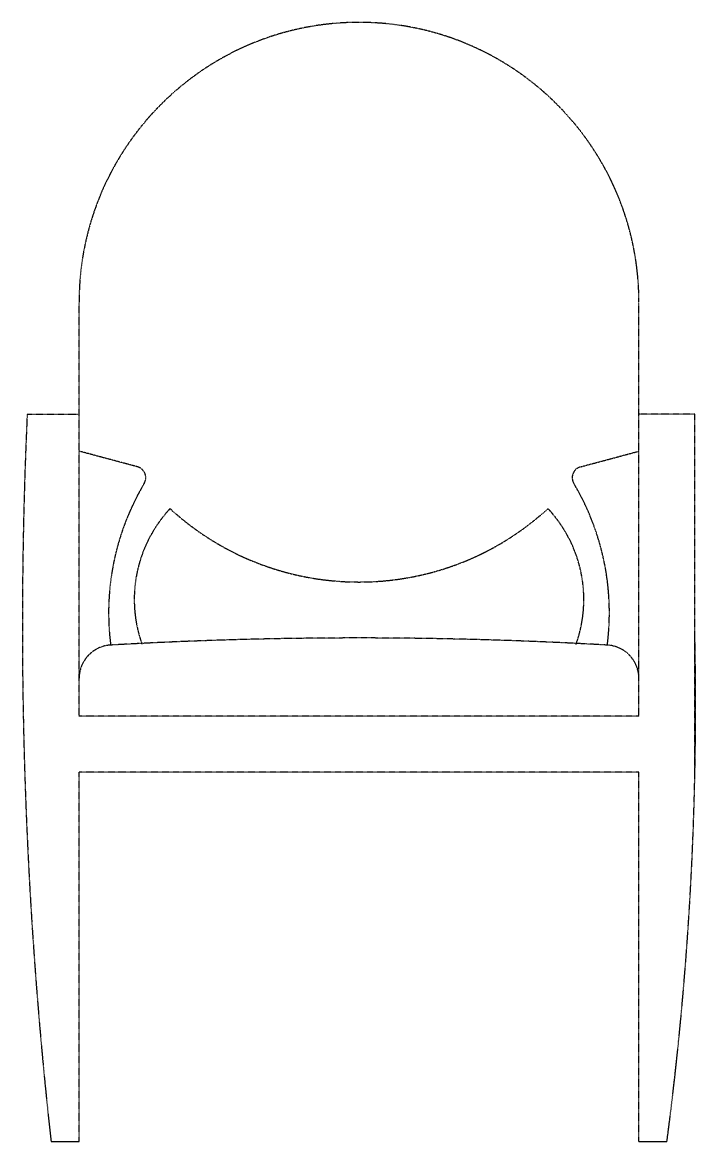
# Model space of a CAD drawing. Header units: millimetres. Extents: x 7105 to 7707, y 2844 to 3844.
import ezdxf

# ---------------------------------------------------------------- set-up
doc = ezdxf.new("R2010")
doc.units = ezdxf.units.MM
doc.linetypes.add('HIDDEN', pattern=[0.375, 0.25, -0.125])
doc.layers.add('K-FUR', color=6, linetype='Continuous')

msp = doc.modelspace()

# ---------------------------------------------------------------- linework, layer by layer
at = {"color": 7}
for p, q in [((7131.1, 2844.1), (7156.1, 2844.1)), ((7656.1, 2844.1), (7681.1, 2844.1))]:
    msp.add_line(p, q, dxfattribs=at)
at = {"layer": 'K-FUR', "color": 7, "linetype": 'HIDDEN', "ltscale": 0.5}
for p, q in [((7156.1, 3224.1), (7156.1, 3594.1)), ((7656.1, 3224.1), (7656.1, 3594.1)), ((7109.8, 3494.1), (7156.1, 3494.1)), ((7706.1, 3494.1), (7656.1, 3494.1)), ((7706.1, 3174.1), (7706.1, 3494.1)), ((7208.3, 3447), (7156.1, 3461)), ((7603.9, 3447), (7656.1, 3461)), ((7656.1, 3224.1), (7656.1, 3257.8)), ((7656.1, 3224.1), (7156.1, 3224.1)), ((7156.1, 2844.1), (7156.1, 3174.1)), ((7656.1, 3174.1), (7156.1, 3174.1)), ((7656.1, 2844.1), (7656.1, 3174.1))]:
    msp.add_line(p, q, dxfattribs=at)
for centre, radius, start, end in [((7406.1, 3594.1), 250, 0, 180), ((11267.7, 3305.1), 4162.2, 177.3969, 186.3586), ((7205.7, 3437.3), 10, 329.2523, 74.9473), ((7606.5, 3437.3), 10, 105.0527, 210.7477), ((7408.7, 3316.6), 226.2, 149.2523, 187.3213), ((7403.5, 3316.6), 226.2, 352.6787, 30.7477), ((7324.3, 3328.5), 118.9, 136.9708, 199.7318), ((7406.1, 3594.1), 250, 227.546, 312.454), ((7488, 3328.5), 118.9, 340.2682, 43.0292), ((7406.1, -571.7), 3865.8, 86.712, 93.288), ((4723.6, 3234.1), 2983.1, 352.4879, 1.1525), ((7186.1, 3257.8), 30, 93.288, 180), ((7626.1, 3257.8), 30, 0, 86.712)]:
    msp.add_arc(centre, radius, start, end, dxfattribs=at)

doc.saveas('drawing.dxf')
